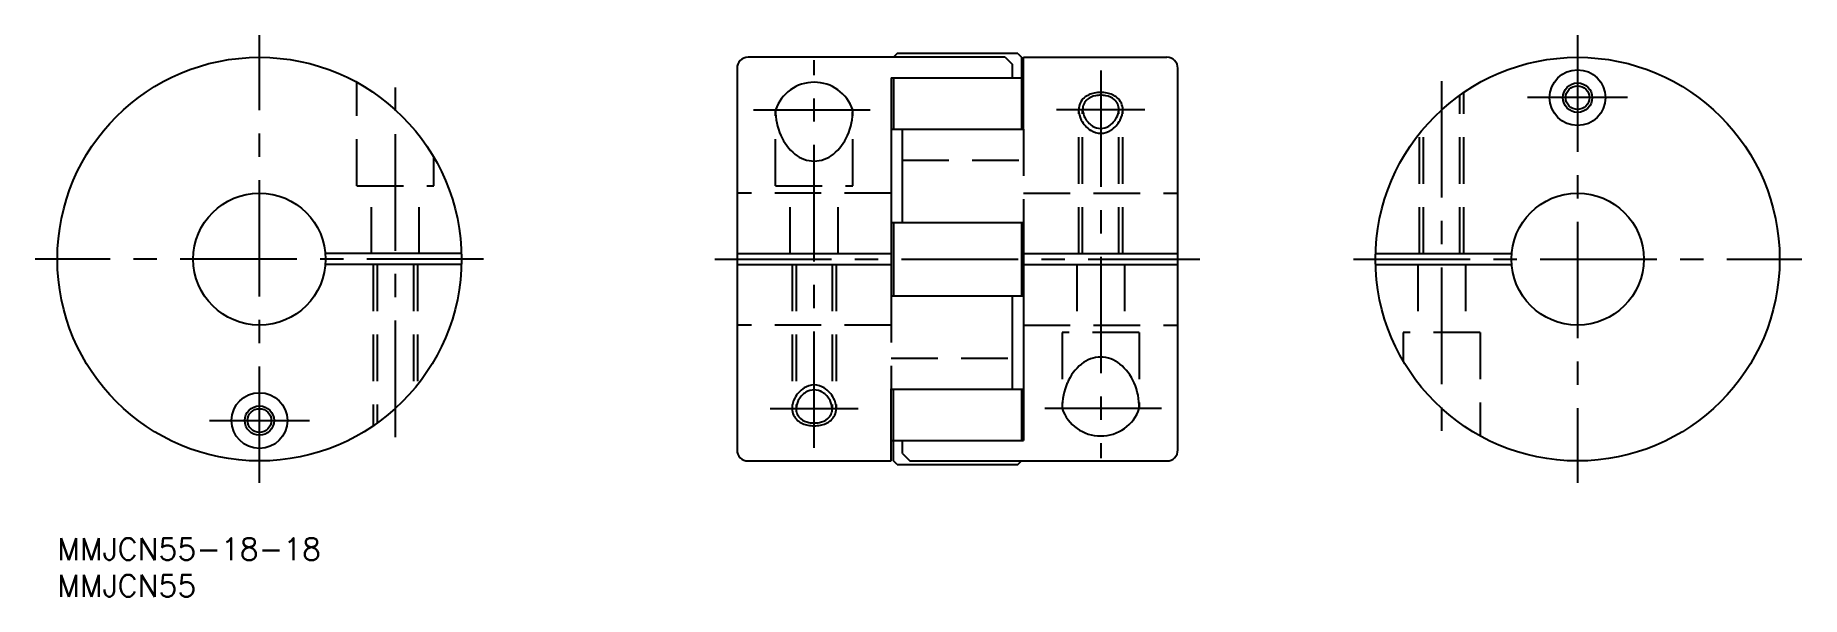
# Model space of a CAD drawing. Extents: x -3 to 237, y -8 to 68.
import ezdxf

# ---------------------------------------------------------------- set-up
doc = ezdxf.new("R2010")
doc.units = 0
doc.header["$LTSCALE"] = 0.5
doc.linetypes.add('CENTER', pattern=[50.8, 31.75, -6.35, 6.35, -6.35])
doc.linetypes.add('DASHED', pattern=[19.05, 12.7, -6.35])
doc.layers.get('0').update_dxf_attribs({"linetype": 'CONTINUOUS'})
for name, color, linetype in [('MSM_CENTER', 1, 'CENTER'), ('MSM_CONTINUOUS', 7, 'CONTINUOUS'), ('MSM_DASHED', 4, 'DASHED'), ('MSM_NARROW', 5, 'CONTINUOUS'), ('MSM_PART_NUMBER', 7, 'CONTINUOUS')]:
    doc.layers.add(name, color=color, linetype=linetype)
doc.styles.get("Standard").update_dxf_attribs({"font": 'txt.shx', "height": 3, "bigfont": 'bigfont.shx'})

# ---------------------------------------------------------------- blocks, each defined once
blk = doc.blocks.new('*U3')
at = {"layer": 'MSM_PART_NUMBER'}
blk.add_text('MMJCN55-18-18', height=3, dxfattribs=at).set_placement((0, -3))
blk = doc.blocks.new('*U4')
at = {"layer": 'MSM_PART_NUMBER'}
blk.add_text('MMJCN55', height=3, dxfattribs=at).set_placement((0, -8))

msp = doc.modelspace()

# ---------------------------------------------------------------- linework, layer by layer
msp.add_circle((206.9, 38), 27.5)
at = {"layer": 'MSM_CENTER'}
for p, q in [((27.5, 7.5), (27.5, 68.5)), ((206.9, 68.5), (206.9, 7.5)), ((103, 12.28), (103, 65.1)), ((142, 63.72), (142, 10.9)), ((46, 13.75), (46, 62.25)), ((188.4, 62.25), (188.4, 13.75)), ((94.75, 58.35), (111.25, 58.35)), ((148, 58.35), (136, 58.35)), ((213.7, 60), (200.1, 60)), ((58, 38), (-3, 38)), ((89.5, 38), (155.5, 38)), ((176.4, 38), (237.4, 38)), ((97, 17.65), (109, 17.65)), ((150.25, 17.65), (133.75, 17.65)), ((20.7, 16), (34.3, 16))]:
    msp.add_line(p, q, dxfattribs=at)
at = {"layer": 'MSM_CONTINUOUS'}
for p, q in [((129, 65.5), (94, 65.5)), ((114.3, 66), (113.8, 65.5)), ((130.7, 66), (114.3, 66)), ((129, 65.5), (130, 64.5)), ((130.7, 66), (131.2, 65.5)), ((131.2, 65.5), (131.2, 55.7)), ((131.5, 65.5), (151, 65.5)), ((131.5, 55.7), (131.5, 65.5)), ((92.5, 64), (92.5, 12)), ((113.5, 62.7), (113.5, 33)), ((113.5, 62.7), (131.5, 62.7)), ((113.8, 62.7), (113.8, 55.7)), ((130, 62.7), (130, 64.5)), ((152.5, 12), (152.5, 64)), ((113.5, 55.7), (131.5, 55.7)), ((115, 43), (115, 55.7)), ((113.5, 43), (131.5, 43)), ((113.8, 43), (113.8, 33)), ((131.2, 43), (131.2, 33)), ((131.5, 43), (131.5, 13.3)), ((54.99, 38.75), (36.47, 38.75)), ((92.5, 38.75), (113.5, 38.75)), ((131.5, 38.75), (152.5, 38.75)), ((179.41, 38.75), (197.93, 38.75)), ((54.99, 37.25), (36.47, 37.25)), ((92.5, 37.25), (113.5, 37.25)), ((131.5, 37.25), (152.5, 37.25)), ((179.41, 37.25), (197.93, 37.25)), ((113.5, 33), (131.5, 33)), ((130, 20.3), (130, 33)), ((113.5, 10.5), (113.5, 20.31)), ((113.5, 20.3), (131.5, 20.3)), ((113.8, 10.5), (113.8, 20.3)), ((131.2, 20.3), (131.2, 13.3)), ((113.5, 13.3), (131.5, 13.3)), ((115, 11.5), (115, 13.3)), ((94, 10.5), (113.5, 10.5)), ((114.3, 10), (113.8, 10.5)), ((114.3, 10), (130.7, 10)), ((115, 11.5), (116, 10.5)), ((116, 10.5), (151, 10.5)), ((130.7, 10), (131.2, 10.5))]:
    msp.add_line(p, q, dxfattribs=at)
for centre, radius in [((27.5, 38), 27.5), ((206.9, 60), 3.8), ((206.9, 60), 1.62), ((27.5, 38), 9), ((206.9, 38), 9), ((27.5, 16), 3.8), ((27.5, 16), 1.62)]:
    msp.add_circle(centre, radius, dxfattribs=at)
for centre, radius, start, end in [((94, 64), 1.5, 90, 180), ((151, 64), 1.5, 0, 90), ((103, 56.55), 5.55, 18.9179, 161.0821), ((141.69, 57.96), 2.34, 99.9177, 130.7756), ((142.22, 54.69), 5.65, 92.2054, 99.5125), ((141.78, 54.69), 5.65, 80.4875, 87.7946), ((142.31, 57.96), 2.34, 49.2244, 80.0823), ((106.69, 58.32), 8.94, 179.8487, 202.8772), ((99.31, 58.32), 8.94, 337.1228, 0.1513), ((141.26, 58.41), 1.72, 129.9421, 182.038), ((142.44, 58.58), 2.91, 184.5923, 206.4947), ((142.74, 58.41), 1.72, 357.962, 50.0579), ((141.56, 58.58), 2.91, 333.5053, 355.4077), ((142.6, 58.75), 3.13, 207.9266, 236.7508), ((142.05, 58.03), 2.22, 238.4524, 268.7171), ((141.95, 58.03), 2.22, 271.2829, 301.5476), ((141.4, 58.75), 3.13, 303.2492, 332.0734), ((104.83, 57.63), 6.95, 203.5562, 230.1836), ((101.17, 57.63), 6.95, 309.8164, 336.4438), ((103.09, 55.73), 4.38, 231.807, 268.8729), ((102.91, 55.73), 4.38, 271.1271, 308.193), ((142.09, 20.27), 4.38, 91.1271, 128.193), ((141.91, 20.27), 4.38, 51.807, 88.8729), ((143.83, 18.37), 6.95, 129.8164, 156.4438), ((140.17, 18.37), 6.95, 23.5562, 50.1836), ((103.6, 17.25), 3.13, 123.2492, 152.0734), ((103.05, 17.97), 2.22, 91.2829, 121.5476), ((102.95, 17.97), 2.22, 58.4524, 88.7171), ((102.4, 17.25), 3.13, 27.9266, 56.7508), ((145.69, 17.68), 8.94, 157.1228, 180.1513), ((138.31, 17.68), 8.94, 359.8487, 22.8772), ((103.44, 17.42), 2.91, 153.5053, 175.4077), ((102.26, 17.59), 1.72, 177.962, 230.0579), ((103.74, 17.59), 1.72, 309.9421, 2.038), ((102.56, 17.42), 2.91, 4.5923, 26.4947), ((142, 19.45), 5.55, 198.9179, 341.0821), ((102.69, 18.04), 2.34, 229.2244, 260.0823), ((103.22, 21.31), 5.65, 260.4875, 267.7946), ((102.78, 21.31), 5.65, 272.2054, 279.5125), ((103.31, 18.04), 2.34, 279.9177, 310.7756), ((94, 12), 1.5, 180, 270), ((151, 12), 1.5, 270, 0)]:
    msp.add_arc(centre, radius, start, end, dxfattribs=at)
at = {"layer": 'MSM_DASHED'}
for p, q in [((40.75, 48), (40.75, 62.1)), ((190.86, 38.75), (190.86, 60.34)), ((191.4, 38.75), (191.4, 60.72)), ((97.75, 48), (97.75, 58.35)), ((108.25, 48), (108.25, 58.35)), ((139, 38.75), (139, 58.35)), ((139.54, 38.75), (139.54, 58.35)), ((144.46, 38.75), (144.46, 58.35)), ((145, 38.75), (145, 58.35)), ((131.5, 55.7), (131.5, 43)), ((185.94, 38.75), (185.94, 55.8)), ((185.4, 38.75), (185.4, 55.15)), ((51.25, 48), (51.25, 51.86)), ((115, 51.5), (131.5, 51.5)), ((40.75, 48), (51.25, 48)), ((42.75, 38.75), (42.75, 48)), ((49.25, 38.75), (49.25, 48)), ((113.5, 47), (92.5, 47)), ((97.75, 48), (108.25, 48)), ((99.75, 38.75), (99.75, 48)), ((106.25, 38.75), (106.25, 48)), ((131.5, 47), (152.5, 47)), ((43, 37.25), (43, 15.28)), ((43.54, 37.25), (43.54, 15.66)), ((48.46, 37.25), (48.46, 20.2)), ((49, 37.25), (49, 20.85)), ((100, 37.25), (100, 17.65)), ((100.54, 37.25), (100.54, 17.65)), ((105.46, 37.25), (105.46, 17.65)), ((106, 37.25), (106, 17.65)), ((138.75, 37.25), (138.75, 28)), ((145.25, 37.25), (145.25, 28)), ((185.15, 37.25), (185.15, 28)), ((191.65, 37.25), (191.65, 28)), ((113.5, 33), (113.5, 20.31)), ((113.5, 29), (92.5, 29)), ((131.5, 29), (152.5, 29)), ((147.25, 28), (136.75, 28)), ((136.75, 28), (136.75, 17.65)), ((147.25, 28), (147.25, 17.65)), ((193.65, 28), (183.15, 28)), ((183.15, 28), (183.15, 24.14)), ((193.65, 28), (193.65, 13.9)), ((113.5, 24.5), (130, 24.5))]:
    msp.add_line(p, q, dxfattribs=at)
at = {"layer": 'MSM_NARROW'}
for centre in [(206.9, 60), (27.5, 16)]:
    msp.add_circle(centre, 2, dxfattribs=at)
for centre, radius, start, end in [((141.62, 57.81), 2.86, 99.9177, 130.7756), ((142.27, 53.82), 6.9, 92.2054, 99.5125), ((141.73, 53.82), 6.9, 80.4875, 87.7946), ((142.38, 57.81), 2.86, 49.2244, 80.0823), ((141.1, 58.37), 2.1, 129.9015, 180.5418), ((142.39, 58.48), 3.4, 182.2517, 206.7523), ((142.9, 58.37), 2.1, 359.4582, 50.0985), ((141.61, 58.48), 3.4, 333.2477, 357.7483), ((142.73, 58.74), 3.82, 207.9266, 236.7508), ((142.06, 57.86), 2.71, 238.4524, 268.7171), ((141.94, 57.86), 2.71, 271.2829, 301.5476), ((141.27, 58.74), 3.82, 303.2492, 332.0734), ((103.73, 17.26), 3.82, 123.2492, 152.0734), ((103.06, 18.14), 2.71, 91.2829, 121.5476), ((102.94, 18.14), 2.71, 58.4524, 88.7171), ((102.27, 17.26), 3.82, 27.9266, 56.7508), ((103.39, 17.52), 3.4, 153.2477, 177.7483), ((102.1, 17.63), 2.1, 179.4582, 230.0985), ((103.9, 17.63), 2.1, 309.9015, 0.5418), ((102.61, 17.52), 3.4, 2.2517, 26.7523), ((102.62, 18.19), 2.86, 229.2244, 260.0823), ((103.27, 22.18), 6.9, 260.4875, 267.7946), ((102.73, 22.18), 6.9, 272.2054, 279.5125), ((103.38, 18.19), 2.86, 279.9177, 310.7756)]:
    msp.add_arc(centre, radius, start, end, dxfattribs=at)

# ---------------------------------------------------------------- block references
at = {"layer": 'MSM_CONTINUOUS'}
for name in ['*U3', '*U4']:
    msp.add_blockref(name, (0, 0), dxfattribs=at)

doc.saveas('drawing.dxf')
